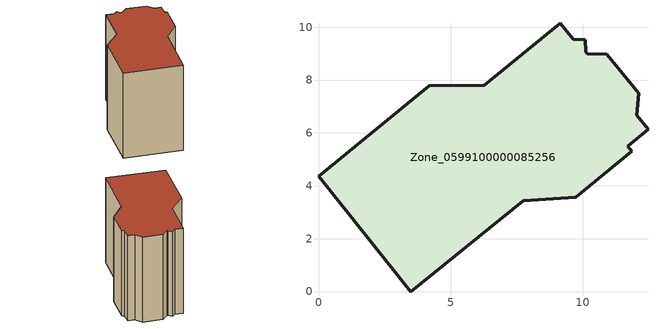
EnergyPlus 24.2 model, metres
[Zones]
Zone_0599100000085256
 floor ground (C_G): 10.16,8.99 10.89,8.97 12.11,7.49 12.03,6.66 12.46,6.14 11.7,5.49 11.85,5.31 9.73,3.57 7.75,3.44 3.48,0 0,4.36 4.19,7.79 6.27,7.8 9.14,10.14 9.64,9.54 10.09,9.52 10.1,9.06 z0
 wall outside (C_F): 6.27,7.8 4.19,7.79 0,4.36 3.48,0 7.75,3.44 9.73,3.57 11.85,5.31 11.7,5.49 12.46,6.14 12.03,6.66 12.11,7.49 10.89,8.97 10.16,8.99 10.1,9.06 10.09,9.52 9.64,9.54 9.14,10.14 6.27,7.8 z0:8.76
 roof outside (C_R): 10.1,9.06 10.09,9.52 9.64,9.54 9.14,10.14 6.27,7.8 4.19,7.79 0,4.36 3.48,0 7.75,3.44 9.73,3.57 11.85,5.31 11.7,5.49 12.46,6.14 12.03,6.66 12.11,7.49 10.89,8.97 10.16,8.99 z8.76
[BUILDING]
Pand.0599100000085256: North Axis=0; Terrain=City; Loads Convergence Tolerance Value=0.04; Temperature Convergence Tolerance Value=0.4; Solar Distribution=FullExterior; Maximum Number of Warmup Days=25; Minimum Number of Warmup Days=1
[Site:Location]
Rotterdam.The.Hague.AP_ZH_NLD Design_Conditions: Latitude=51.96; Longitude=4.45; Time Zone=1; Elevation=-4.5
[SITE:GROUNDTEMPERATURE:BUILDINGSURFACE]
18, 18, 18, 18, 18, 18, 18, 18, 18, 18, 18, 18
[MATERIAL] Thermal Absorptance=0.9; Solar Absorptance=0.7; Visible Absorptance=0.7
Name | Roughness | Thickness | Conductivity | Density | Specific Heat
G.TI.1946 | MediumSmooth | 0.15 | 1 | 540 | 1210
F.TI.1946 | Rough | 0.3 | 0.857143 | 1920 | 840
R.TI.1946 | MediumRough | 0.2 | 0.1 | 1500 | 1000
[CONSTRUCTION]
C_G: G.TI.1946
C_F: F.TI.1946
C_R: R.TI.1946
[ZONE]
Zone_0599100000085256: Type=1; Multiplier=1; Ceiling Height=Autocalculate; Volume=Autocalculate; Floor Area=autocalculate; Part of Total Floor Area=Yes
[ZONEINFILTRATION:DESIGNFLOWRATE]
Infil_Zone_0599100000085256: Zone or ZoneList or Space or SpaceList=Zone_0599100000085256; Schedule=AlwaysOn; Design Flow Rate Calculation Method=Flow/Area; Flow Rate per Floor Area=0.003; Constant Term Coefficient=1; Temperature Term Coefficient=0; Velocity Term Coefficient=0; Velocity Squared Term Coefficient=0
[HVACTEMPLATE:ZONE:IDEALLOADSAIRSYSTEM]
Zone_0599100000085256: Maximum Heating Supply Air Temperature=50; Minimum Cooling Supply Air Temperature=13; Maximum Heating Supply Air Humidity Ratio=0.0156; Minimum Cooling Supply Air Humidity Ratio=0.0077; Heating Limit=NoLimit; Cooling Limit=NoLimit; Dehumidification Control Type=ConstantSensibleHeatRatio; Cooling Sensible Heat Ratio=0.7; Dehumidification Setpoint=60; Humidification Control Type=None; Humidification Setpoint=30; Outdoor Air Method=None; Outdoor Air Flow Rate per Person=0.00944; Outdoor Air Flow Rate per Zone Floor Area=0; Outdoor Air Flow Rate per Zone=0; Demand Controlled Ventilation Type=None; Outdoor Air Economizer Type=NoEconomizer; Heat Recovery Type=None; Sensible Heat Recovery Effectiveness=0.7; Latent Heat Recovery Effectiveness=0.65
[ZONECONTROL:THERMOSTAT]
ThermostatControl_Zone_0599100000085256: Zone or ZoneList=Zone_0599100000085256; Control Type Schedule=DualSetpointControlType; Control 1=Thermostat_Zone_0599100000085256; Temperature Difference Between Cutout And Setpoint=0
[THERMOSTATSETPOINT:DUALSETPOINT]
Thermostat_Zone_0599100000085256: Heating Setpoint Temperature Schedule=HeatingSetpoint_Zone_0599100000085256; Cooling Setpoint Temperature Schedule=CoolingSetpoint_Zone_0599100000085256
[SCHEDULE:COMPACT]
HeatingSetpoint_Zone_0599100000085256: Through: 12/31, For: AllDays, Until: 24:00, 21
CoolingSetpoint_Zone_0599100000085256: Through: 12/31, For: AllDays, Until: 24:00, 24
DualSetpointControlType: Through: 12/31, For: AllDays, Until: 24:00, 4
AlwaysOn: Through: 12/31, For: AllDays, Until: 24:00, 1
